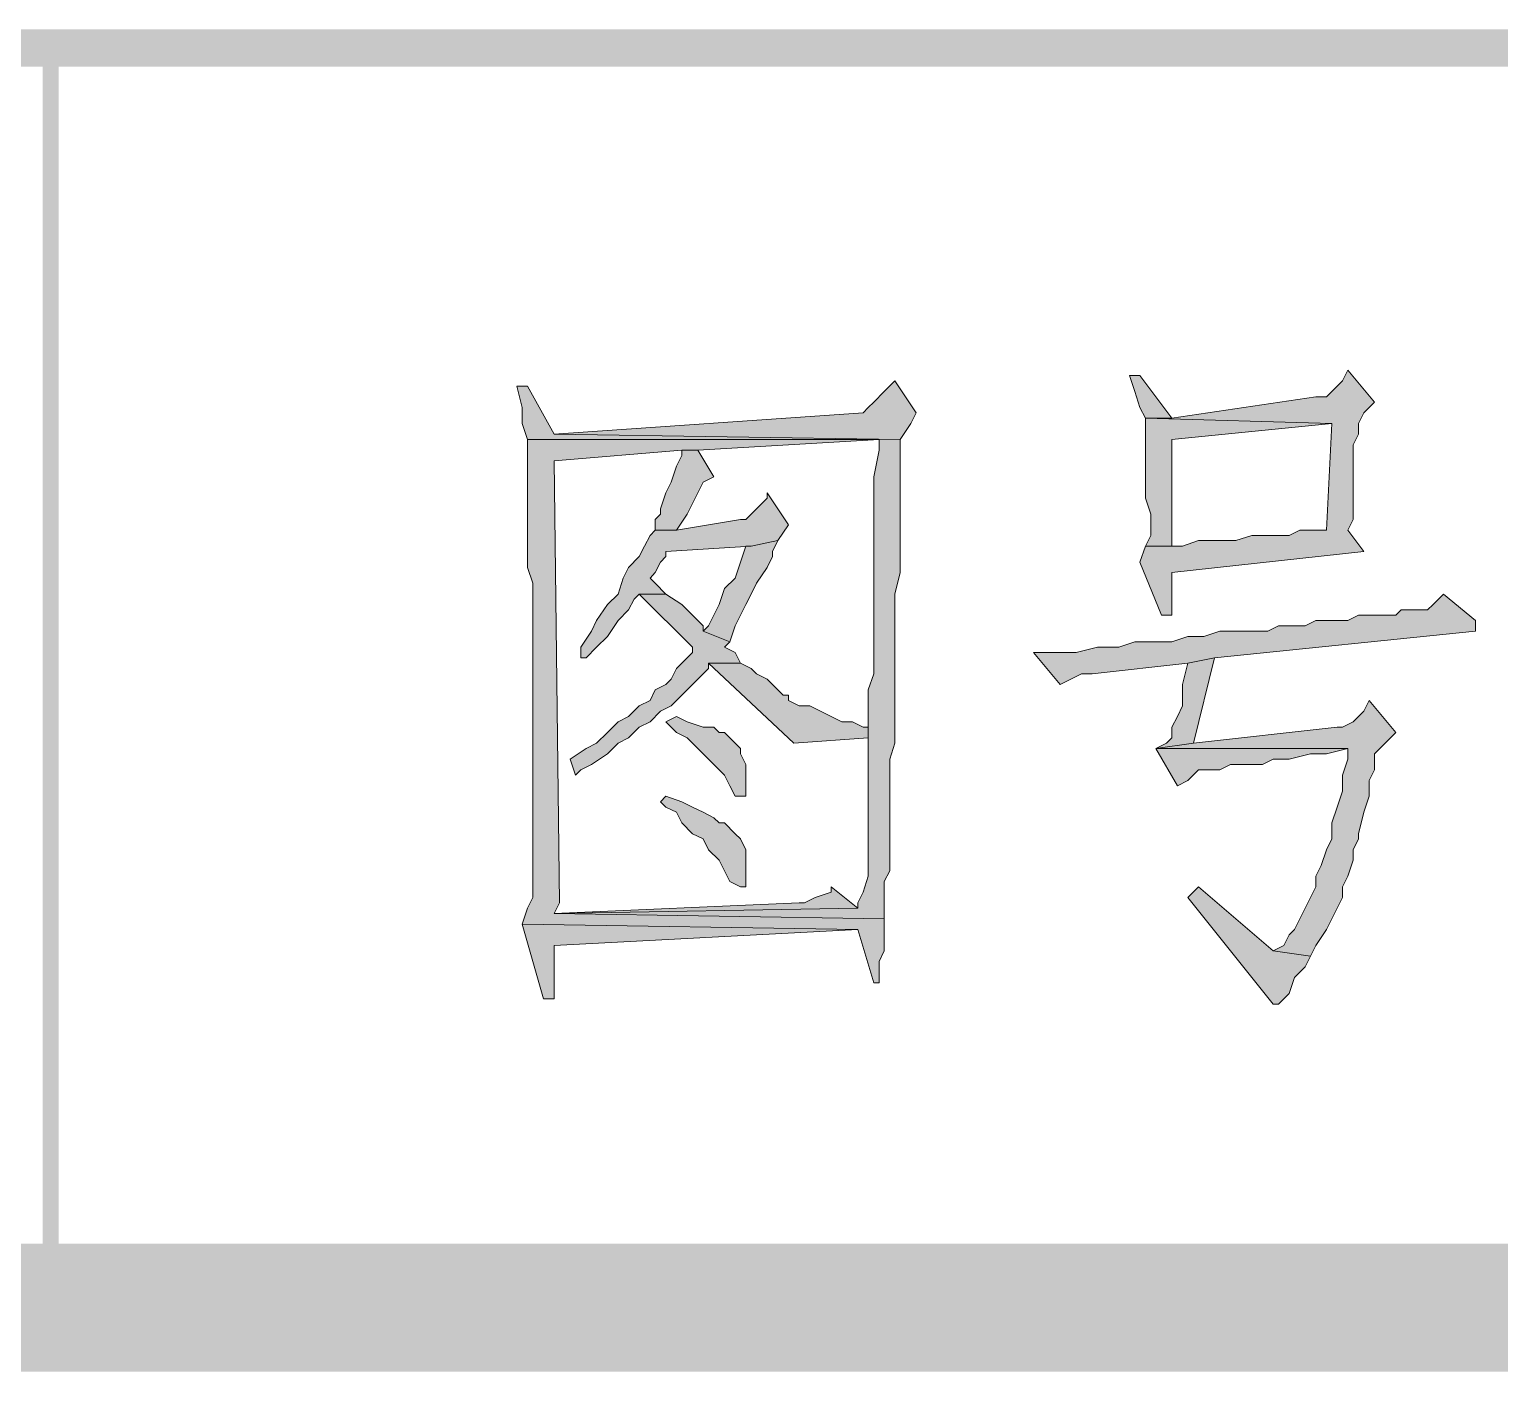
# Model space of a CAD drawing. Header units: inches. Extents: x 20 to 409, y 5 to 283.
# Drawn here: x 368.16 to 379.84, y 5.1 to 15.77 of the extents above; entities that cross this region are included whole.
import ezdxf

# ---------------------------------------------------------------- set-up
doc = ezdxf.new("R2010")
doc.units = ezdxf.units.IN
doc.header["$MEASUREMENT"] = 0
doc.layers.add('C00-00-00', color=7, linetype='Continuous')

msp = doc.modelspace()

# ---------------------------------------------------------------- hatches: boundary and pattern name
at = {"layer": 'C00-00-00'}
h = msp.add_hatch(color=0, dxfattribs=at)
h.dxf.hatch_style = 2
h.paths.add_polyline_path([(28.33, 15.766), (28.33, 15.469), (408.314, 15.766)])
h = msp.add_hatch(color=0, dxfattribs=at)
h.dxf.hatch_style = 2
h.paths.add_polyline_path([(28.33, 15.469), (408.314, 15.766), (408.314, 15.469)])
h = msp.add_hatch(color=0, dxfattribs=at)
h.dxf.hatch_style = 2
h.paths.add_polyline_path([(368.267, 5.606), (368.394, 5.606), (368.267, 15.596)])
h = msp.add_hatch(color=0, dxfattribs=at)
h.dxf.hatch_style = 2
h.paths.add_polyline_path([(368.394, 5.606), (368.267, 15.596), (368.394, 15.596)])
h = msp.add_hatch(color=0, dxfattribs=at)
h.dxf.hatch_style = 2
h.paths.add_polyline_path([(368.267, 5.606), (368.394, 5.606), (368.267, 15.596)])
h = msp.add_hatch(color=0, dxfattribs=at)
h.dxf.hatch_style = 2
h.paths.add_polyline_path([(368.394, 5.606), (368.267, 15.596), (368.394, 15.596)])
h = msp.add_hatch(color=0, dxfattribs=at)
h.dxf.hatch_style = 2
h.paths.add_polyline_path([(375.04, 12.972), (374.955, 12.887), (374.871, 12.802), (374.828, 12.76), (374.786, 12.718), (372.331, 12.548), (375.082, 12.506), (375.167, 12.633), (375.209, 12.718)])
h = msp.add_hatch(color=0, dxfattribs=at)
h.dxf.hatch_style = 2
h.paths.add_polyline_path([(376.987, 13.014), (376.903, 13.014), (376.945, 12.887), (376.987, 12.76), (377.03, 12.675), (377.241, 12.675)])
h = msp.add_hatch(color=0, dxfattribs=at)
h.dxf.hatch_style = 2
h.paths.add_polyline_path([(378.638, 13.056), (378.596, 12.972), (378.511, 12.887), (378.469, 12.845), (378.384, 12.845), (377.241, 12.675), (377.03, 12.675), (378.511, 12.633), (378.469, 11.786), (378.257, 11.786), (378.173, 11.744), (377.876, 11.744), (377.749, 11.702), (377.453, 11.702), (377.326, 11.659), (377.03, 11.659), (376.987, 11.532), (377.157, 11.109), (377.241, 11.109), (377.241, 11.194), (377.241, 11.448), (378.765, 11.617), (378.638, 11.786), (378.681, 11.871), (378.681, 12.464), (378.723, 12.548), (378.723, 12.633), (378.765, 12.718), (378.85, 12.802)])
h = msp.add_hatch(color=0, dxfattribs=at)
h.dxf.hatch_style = 2
h.paths.add_polyline_path([(372.119, 12.929), (372.034, 12.929), (372.077, 12.76), (372.077, 12.633), (372.119, 12.506), (374.913, 12.506), (374.913, 12.421), (374.871, 12.21), (374.871, 10.643), (374.828, 10.516), (374.828, 9.627), (374.828, 9.543), (374.828, 9.035), (374.786, 8.908), (374.744, 8.823), (374.744, 8.781), (372.331, 8.738), (374.955, 8.696), (374.955, 8.992), (374.998, 9.077), (374.998, 9.966), (375.04, 10.093), (375.04, 11.278), (375.082, 11.448), (375.082, 12.506), (372.331, 12.548)])
h = msp.add_hatch(color=0, dxfattribs=at)
h.dxf.hatch_style = 2
h.paths.add_polyline_path([(377.03, 12.675), (377.03, 12.04), (377.072, 11.913), (377.072, 11.744), (377.03, 11.659), (377.241, 11.659), (377.241, 11.744), (377.241, 12.506), (378.511, 12.633)])
h = msp.add_hatch(color=0, dxfattribs=at)
h.dxf.hatch_style = 2
h.paths.add_polyline_path([(372.119, 12.506), (372.119, 11.49), (372.161, 11.363), (372.161, 9.627), (372.161, 9.5), (372.161, 8.865), (372.119, 8.781), (372.077, 8.654), (374.744, 8.611), (374.871, 8.188), (374.913, 8.188), (374.913, 8.23), (374.913, 8.357), (374.955, 8.442), (374.955, 8.696), (372.331, 8.738), (372.373, 8.823), (372.331, 12.337), (373.347, 12.421), (373.474, 12.421), (374.913, 12.506)])
h = msp.add_hatch(color=0, dxfattribs=at)
h.dxf.hatch_style = 2
h.paths.add_polyline_path([(373.474, 12.421), (373.347, 12.421), (373.347, 12.379), (373.304, 12.294), (373.262, 12.167), (373.22, 12.083), (373.177, 11.956), (373.177, 11.913), (373.135, 11.871), (373.135, 11.786), (373.304, 11.786), (373.389, 11.913), (373.431, 11.998), (373.474, 12.083), (373.516, 12.167), (373.601, 12.21)])
h = msp.add_hatch(color=0, dxfattribs=at)
h.dxf.hatch_style = 2
h.paths.add_polyline_path([(374.024, 12.083), (374.024, 12.04), (373.939, 11.956), (373.855, 11.871), (373.812, 11.871), (373.304, 11.786), (373.135, 11.786), (373.093, 11.744), (373.05, 11.659), (373.008, 11.575), (372.923, 11.49), (372.881, 11.405), (372.839, 11.278), (372.754, 11.194), (372.669, 11.067), (372.627, 10.982), (372.542, 10.855), (372.542, 10.77), (372.585, 10.77), (372.669, 10.855), (372.754, 10.94), (372.839, 11.067), (372.923, 11.151), (372.966, 11.236), (373.008, 11.278), (373.22, 11.278), (373.135, 11.363), (373.093, 11.405), (373.135, 11.448), (373.177, 11.532), (373.22, 11.575), (373.22, 11.617), (373.897, 11.659), (374.109, 11.702), (374.193, 11.829)])
h = msp.add_hatch(color=0, dxfattribs=at)
h.dxf.hatch_style = 2
h.paths.add_polyline_path([(374.109, 11.702), (373.897, 11.659), (373.855, 11.659), (373.812, 11.532), (373.77, 11.405), (373.685, 11.321), (373.643, 11.194), (373.601, 11.109), (373.558, 11.024), (373.516, 10.982), (373.728, 10.897), (373.77, 11.024), (373.812, 11.109), (373.855, 11.194), (373.897, 11.278), (373.939, 11.363), (374.024, 11.49), (374.066, 11.575), (374.066, 11.617)])
h = msp.add_hatch(color=0, dxfattribs=at)
h.dxf.hatch_style = 2
h.paths.add_polyline_path([(373.22, 11.278), (373.008, 11.278), (373.431, 10.855), (373.431, 10.813), (373.389, 10.77), (373.347, 10.728), (373.304, 10.686), (373.262, 10.601), (373.22, 10.559), (373.135, 10.516), (373.093, 10.432), (373.008, 10.389), (372.923, 10.305), (372.839, 10.262), (372.754, 10.178), (372.669, 10.093), (372.585, 10.051), (372.458, 9.966), (372.5, 9.839), (372.542, 9.881), (372.627, 9.924), (372.754, 10.008), (372.839, 10.093), (372.923, 10.135), (373.008, 10.22), (373.093, 10.262), (373.177, 10.347), (373.262, 10.389), (373.304, 10.432), (373.389, 10.516), (373.431, 10.559), (373.474, 10.601), (373.516, 10.643), (373.558, 10.686), (373.558, 10.728), (373.812, 10.728), (373.77, 10.813), (373.685, 10.855), (373.728, 10.897), (373.516, 10.982), (373.516, 11.024), (373.431, 11.109), (373.347, 11.194)])
h = msp.add_hatch(color=0, dxfattribs=at)
h.dxf.hatch_style = 2
h.paths.add_polyline_path([(379.4, 11.278), (379.316, 11.194), (379.273, 11.151), (379.062, 11.151), (379.019, 11.109), (378.723, 11.109), (378.638, 11.067), (378.384, 11.067), (378.3, 11.024), (378.088, 11.024), (378.003, 10.982), (377.876, 10.982), (377.622, 10.982), (377.495, 10.94), (377.368, 10.94), (377.241, 10.897), (376.945, 10.897), (376.818, 10.855), (376.649, 10.855), (376.479, 10.813), (376.141, 10.813), (376.352, 10.559), (376.437, 10.601), (376.522, 10.643), (376.606, 10.643), (377.368, 10.728), (377.58, 10.77), (379.654, 10.982), (379.654, 11.067)])
h = msp.add_hatch(color=0, dxfattribs=at)
h.dxf.hatch_style = 2
h.paths.add_polyline_path([(377.58, 10.77), (377.368, 10.728), (377.326, 10.559), (377.326, 10.389), (377.284, 10.305), (377.241, 10.22), (377.241, 10.135), (377.199, 10.093), (377.114, 10.051), (377.411, 10.093)])
h = msp.add_hatch(color=0, dxfattribs=at)
h.dxf.hatch_style = 2
h.paths.add_polyline_path([(373.812, 10.728), (373.558, 10.728), (374.236, 10.093), (374.828, 10.135), (374.828, 10.22), (374.786, 10.22), (374.701, 10.262), (374.617, 10.262), (374.532, 10.305), (374.447, 10.347), (374.363, 10.389), (374.278, 10.389), (374.193, 10.432), (374.193, 10.474), (374.151, 10.474), (374.109, 10.516), (374.066, 10.559), (374.024, 10.601), (373.939, 10.643), (373.897, 10.686)])
h = msp.add_hatch(color=0, dxfattribs=at)
h.dxf.hatch_style = 2
h.paths.add_polyline_path([(378.808, 10.432), (378.765, 10.347), (378.681, 10.262), (378.596, 10.22), (378.554, 10.22), (377.411, 10.093), (377.114, 10.051), (378.638, 10.051), (378.638, 9.966), (378.596, 9.839), (378.596, 9.712), (378.554, 9.585), (378.511, 9.458), (378.511, 9.331), (378.469, 9.246), (378.427, 9.119), (378.384, 9.035), (378.384, 8.95), (378.342, 8.865), (378.3, 8.781), (378.257, 8.696), (378.215, 8.611), (378.173, 8.569), (378.13, 8.484), (378.046, 8.442), (378.342, 8.4), (378.384, 8.484), (378.469, 8.611), (378.511, 8.696), (378.554, 8.781), (378.596, 8.865), (378.596, 8.95), (378.638, 9.035), (378.681, 9.162), (378.681, 9.246), (378.723, 9.331), (378.723, 9.373), (378.765, 9.543), (378.808, 9.67), (378.808, 9.797), (378.85, 9.881), (378.85, 10.008), (378.935, 10.093), (379.019, 10.178)])
h = msp.add_hatch(color=0, dxfattribs=at)
h.dxf.hatch_style = 2
h.paths.add_polyline_path([(373.304, 10.305), (373.22, 10.262), (373.304, 10.178), (373.389, 10.135), (373.474, 10.051), (373.558, 9.966), (373.601, 9.924), (373.685, 9.839), (373.728, 9.754), (373.77, 9.67), (373.855, 9.67), (373.855, 9.754), (373.855, 9.924), (373.812, 10.008), (373.812, 10.051), (373.77, 10.093), (373.685, 10.178), (373.643, 10.178), (373.601, 10.22), (373.516, 10.22), (373.389, 10.262)])
h = msp.add_hatch(color=0, dxfattribs=at)
h.dxf.hatch_style = 2
h.paths.add_polyline_path([(377.114, 10.051), (377.284, 9.754), (377.368, 9.797), (377.453, 9.881), (377.622, 9.881), (377.707, 9.924), (377.961, 9.924), (378.046, 9.966), (378.173, 9.966), (378.342, 10.008), (378.469, 10.008), (378.638, 10.051)])
h = msp.add_hatch(color=0, dxfattribs=at)
h.dxf.hatch_style = 2
h.paths.add_polyline_path([(373.22, 9.67), (373.177, 9.627), (373.22, 9.585), (373.304, 9.543), (373.347, 9.458), (373.431, 9.373), (373.516, 9.331), (373.558, 9.246), (373.643, 9.162), (373.685, 9.077), (373.728, 8.992), (373.812, 8.95), (373.855, 8.95), (373.855, 9.035), (373.855, 9.246), (373.812, 9.331), (373.77, 9.373), (373.685, 9.458), (373.643, 9.458), (373.601, 9.5), (373.516, 9.543), (373.431, 9.585), (373.347, 9.627)])
h = msp.add_hatch(color=0, dxfattribs=at)
h.dxf.hatch_style = 2
h.paths.add_polyline_path([(374.532, 8.95), (374.532, 8.908), (374.405, 8.865), (374.32, 8.823), (374.278, 8.823), (372.331, 8.738), (374.744, 8.781)])
h = msp.add_hatch(color=0, dxfattribs=at)
h.dxf.hatch_style = 2
h.paths.add_polyline_path([(377.453, 8.95), (377.368, 8.865), (378.046, 8.019), (378.088, 8.019), (378.173, 8.103), (378.215, 8.23), (378.3, 8.315), (378.342, 8.4), (378.046, 8.442)])
h = msp.add_hatch(color=0, dxfattribs=at)
h.dxf.hatch_style = 2
h.paths.add_polyline_path([(372.077, 8.654), (372.246, 8.061), (372.331, 8.061), (372.331, 8.484), (374.744, 8.611)])
h = msp.add_hatch(color=0, dxfattribs=at)
h.dxf.hatch_style = 2
h.paths.add_polyline_path([(28.838, 6.114), (27.822, 5.098), (407.806, 6.114)])
h = msp.add_hatch(color=0, dxfattribs=at)
h.dxf.hatch_style = 2
h.paths.add_polyline_path([(27.822, 5.098), (407.806, 6.114), (408.822, 5.098)])

# ---------------------------------------------------------------- linework, layer by layer
at = {"layer": 'C00-00-00', "color": 0, "lineweight": 0}
for points in [[(375.04, 12.972), (374.955, 12.887), (374.871, 12.802), (374.828, 12.76), (374.786, 12.718), (372.331, 12.548), (375.082, 12.506), (375.167, 12.633), (375.209, 12.718)], [(376.987, 13.014), (376.903, 13.014), (376.945, 12.887), (376.987, 12.76), (377.03, 12.675), (377.241, 12.675)], [(378.638, 13.056), (378.596, 12.972), (378.511, 12.887), (378.469, 12.845), (378.384, 12.845), (377.241, 12.675), (377.03, 12.675), (378.511, 12.633), (378.469, 11.786), (378.257, 11.786), (378.173, 11.744), (377.876, 11.744), (377.749, 11.702), (377.453, 11.702), (377.326, 11.659), (377.03, 11.659), (376.987, 11.532), (377.157, 11.109), (377.241, 11.109), (377.241, 11.194), (377.241, 11.448), (378.765, 11.617), (378.638, 11.786), (378.681, 11.871), (378.681, 12.464), (378.723, 12.548), (378.723, 12.633), (378.765, 12.718), (378.85, 12.802)], [(372.119, 12.929), (372.034, 12.929), (372.077, 12.76), (372.077, 12.633), (372.119, 12.506), (374.913, 12.506), (374.913, 12.421), (374.871, 12.21), (374.871, 10.643), (374.828, 10.516), (374.828, 9.627), (374.828, 9.543), (374.828, 9.035), (374.786, 8.908), (374.744, 8.823), (374.744, 8.781), (372.331, 8.738), (374.955, 8.696), (374.955, 8.992), (374.998, 9.077), (374.998, 9.966), (375.04, 10.093), (375.04, 11.278), (375.082, 11.448), (375.082, 12.506), (372.331, 12.548)], [(377.03, 12.675), (377.03, 12.04), (377.072, 11.913), (377.072, 11.744), (377.03, 11.659), (377.241, 11.659), (377.241, 11.744), (377.241, 12.506), (378.511, 12.633)], [(372.119, 12.506), (372.119, 11.49), (372.161, 11.363), (372.161, 9.627), (372.161, 9.5), (372.161, 8.865), (372.119, 8.781), (372.077, 8.654), (374.744, 8.611), (374.871, 8.188), (374.913, 8.188), (374.913, 8.23), (374.913, 8.357), (374.955, 8.442), (374.955, 8.696), (372.331, 8.738), (372.373, 8.823), (372.331, 12.337), (373.347, 12.421), (373.474, 12.421), (374.913, 12.506)], [(373.474, 12.421), (373.347, 12.421), (373.347, 12.379), (373.304, 12.294), (373.262, 12.167), (373.22, 12.083), (373.177, 11.956), (373.177, 11.913), (373.135, 11.871), (373.135, 11.786), (373.304, 11.786), (373.389, 11.913), (373.431, 11.998), (373.474, 12.083), (373.516, 12.167), (373.601, 12.21)], [(374.024, 12.083), (374.024, 12.04), (373.939, 11.956), (373.855, 11.871), (373.812, 11.871), (373.304, 11.786), (373.135, 11.786), (373.093, 11.744), (373.05, 11.659), (373.008, 11.575), (372.923, 11.49), (372.881, 11.405), (372.839, 11.278), (372.754, 11.194), (372.669, 11.067), (372.627, 10.982), (372.542, 10.855), (372.542, 10.77), (372.585, 10.77), (372.669, 10.855), (372.754, 10.94), (372.839, 11.067), (372.923, 11.151), (372.966, 11.236), (373.008, 11.278), (373.22, 11.278), (373.135, 11.363), (373.093, 11.405), (373.135, 11.448), (373.177, 11.532), (373.22, 11.575), (373.22, 11.617), (373.897, 11.659), (374.109, 11.702), (374.193, 11.829)], [(374.109, 11.702), (373.897, 11.659), (373.855, 11.659), (373.812, 11.532), (373.77, 11.405), (373.685, 11.321), (373.643, 11.194), (373.601, 11.109), (373.558, 11.024), (373.516, 10.982), (373.728, 10.897), (373.77, 11.024), (373.812, 11.109), (373.855, 11.194), (373.897, 11.278), (373.939, 11.363), (374.024, 11.49), (374.066, 11.575), (374.066, 11.617)], [(373.22, 11.278), (373.008, 11.278), (373.431, 10.855), (373.431, 10.813), (373.389, 10.77), (373.347, 10.728), (373.304, 10.686), (373.262, 10.601), (373.22, 10.559), (373.135, 10.516), (373.093, 10.432), (373.008, 10.389), (372.923, 10.305), (372.839, 10.262), (372.754, 10.178), (372.669, 10.093), (372.585, 10.051), (372.458, 9.966), (372.5, 9.839), (372.542, 9.881), (372.627, 9.924), (372.754, 10.008), (372.839, 10.093), (372.923, 10.135), (373.008, 10.22), (373.093, 10.262), (373.177, 10.347), (373.262, 10.389), (373.304, 10.432), (373.389, 10.516), (373.431, 10.559), (373.474, 10.601), (373.516, 10.643), (373.558, 10.686), (373.558, 10.728), (373.812, 10.728), (373.77, 10.813), (373.685, 10.855), (373.728, 10.897), (373.516, 10.982), (373.516, 11.024), (373.431, 11.109), (373.347, 11.194)], [(379.4, 11.278), (379.316, 11.194), (379.273, 11.151), (379.062, 11.151), (379.019, 11.109), (378.723, 11.109), (378.638, 11.067), (378.384, 11.067), (378.3, 11.024), (378.088, 11.024), (378.003, 10.982), (377.876, 10.982), (377.622, 10.982), (377.495, 10.94), (377.368, 10.94), (377.241, 10.897), (376.945, 10.897), (376.818, 10.855), (376.649, 10.855), (376.479, 10.813), (376.141, 10.813), (376.352, 10.559), (376.437, 10.601), (376.522, 10.643), (376.606, 10.643), (377.368, 10.728), (377.58, 10.77), (379.654, 10.982), (379.654, 11.067)], [(377.58, 10.77), (377.368, 10.728), (377.326, 10.559), (377.326, 10.389), (377.284, 10.305), (377.241, 10.22), (377.241, 10.135), (377.199, 10.093), (377.114, 10.051), (377.411, 10.093)], [(373.812, 10.728), (373.558, 10.728), (374.236, 10.093), (374.828, 10.135), (374.828, 10.22), (374.786, 10.22), (374.701, 10.262), (374.617, 10.262), (374.532, 10.305), (374.447, 10.347), (374.363, 10.389), (374.278, 10.389), (374.193, 10.432), (374.193, 10.474), (374.151, 10.474), (374.109, 10.516), (374.066, 10.559), (374.024, 10.601), (373.939, 10.643), (373.897, 10.686)], [(378.808, 10.432), (378.765, 10.347), (378.681, 10.262), (378.596, 10.22), (378.554, 10.22), (377.411, 10.093), (377.114, 10.051), (378.638, 10.051), (378.638, 9.966), (378.596, 9.839), (378.596, 9.712), (378.554, 9.585), (378.511, 9.458), (378.511, 9.331), (378.469, 9.246), (378.427, 9.119), (378.384, 9.035), (378.384, 8.95), (378.342, 8.865), (378.3, 8.781), (378.257, 8.696), (378.215, 8.611), (378.173, 8.569), (378.13, 8.484), (378.046, 8.442), (378.342, 8.4), (378.384, 8.484), (378.469, 8.611), (378.511, 8.696), (378.554, 8.781), (378.596, 8.865), (378.596, 8.95), (378.638, 9.035), (378.681, 9.162), (378.681, 9.246), (378.723, 9.331), (378.723, 9.373), (378.765, 9.543), (378.808, 9.67), (378.808, 9.797), (378.85, 9.881), (378.85, 10.008), (378.935, 10.093), (379.019, 10.178)], [(373.304, 10.305), (373.22, 10.262), (373.304, 10.178), (373.389, 10.135), (373.474, 10.051), (373.558, 9.966), (373.601, 9.924), (373.685, 9.839), (373.728, 9.754), (373.77, 9.67), (373.855, 9.67), (373.855, 9.754), (373.855, 9.924), (373.812, 10.008), (373.812, 10.051), (373.77, 10.093), (373.685, 10.178), (373.643, 10.178), (373.601, 10.22), (373.516, 10.22), (373.389, 10.262)], [(377.114, 10.051), (377.284, 9.754), (377.368, 9.797), (377.453, 9.881), (377.622, 9.881), (377.707, 9.924), (377.961, 9.924), (378.046, 9.966), (378.173, 9.966), (378.342, 10.008), (378.469, 10.008), (378.638, 10.051)], [(373.22, 9.67), (373.177, 9.627), (373.22, 9.585), (373.304, 9.543), (373.347, 9.458), (373.431, 9.373), (373.516, 9.331), (373.558, 9.246), (373.643, 9.162), (373.685, 9.077), (373.728, 8.992), (373.812, 8.95), (373.855, 8.95), (373.855, 9.035), (373.855, 9.246), (373.812, 9.331), (373.77, 9.373), (373.685, 9.458), (373.643, 9.458), (373.601, 9.5), (373.516, 9.543), (373.431, 9.585), (373.347, 9.627)], [(374.532, 8.95), (374.532, 8.908), (374.405, 8.865), (374.32, 8.823), (374.278, 8.823), (372.331, 8.738), (374.744, 8.781)], [(377.453, 8.95), (377.368, 8.865), (378.046, 8.019), (378.088, 8.019), (378.173, 8.103), (378.215, 8.23), (378.3, 8.315), (378.342, 8.4), (378.046, 8.442)], [(372.077, 8.654), (372.246, 8.061), (372.331, 8.061), (372.331, 8.484), (374.744, 8.611)]]:
    msp.add_lwpolyline(points, close=True, dxfattribs=at)

doc.saveas('drawing.dxf')
